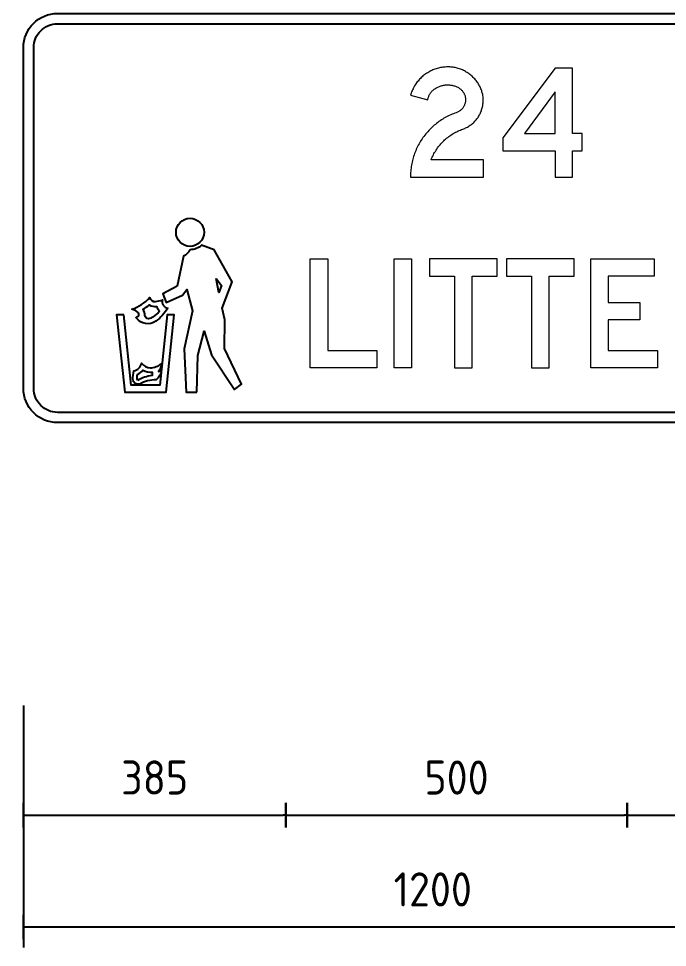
# Model space of a CAD drawing. Extents: x 0 to 420, y 0 to 297.
# Drawn here: x 111.7 to 159.2, y 146.9 to 214.9 of the extents above; entities that cross this region are included whole.
import ezdxf

# ---------------------------------------------------------------- set-up
doc = ezdxf.new("R2010")
doc.units = 0
doc.header["$LTSCALE"] = 0.3
doc.layers.get('0').update_dxf_attribs({"linetype": 'CONTINUOUS'})
doc.layers.get('DEFPOINTS').update_dxf_attribs({"linetype": 'CONTINUOUS'})
for name, color, linetype in [('BLUE', 162, 'CONTINUOUS'), ('L25', 1, 'CONTINUOUS'), ('T25', 1, 'CONTINUOUS')]:
    doc.layers.add(name, color=color, linetype=linetype)
doc.styles.add('ISO', font='iso.shx')
doc.dimstyles.new('SIGNSDIM', dxfattribs={"dimtxt": 2.5, "dimasz": 0.2, "dimexe": 1.5, "dimexo": 2, "dimgap": 1.5, "dimtad": 1, "dimdec": 4, "dimlfac": 20, "dimrnd": 1, "dimdsep": 46, "dimtxsty": 'ISO', "dimblk": 'SGNDIM', "dimcen": 2.5, "dimse2": 1, "dimadec": 0, "dimazin": 0, "dimtfac": 1, "dimtdec": 4, "dimtix": 1, "dimtmove": 0, "dimatfit": 3, "dimldrblk": 'SGNDIM', "dimfxl": 1, "dimtolj": 1, "dimtzin": 0, "dimarcsym": 0})

# ---------------------------------------------------------------- blocks, each defined once
blk = doc.blocks.new('SGNDIM')
for p, q in [((0, 4.5), (0, -4.5)), ((0, 0), (-1, 0))]:
    blk.add_line(p, q)
blk = doc.blocks.new('*D11')
at = {"layer": 'DEFPOINTS', "color": 0, "transparency": 16777216}
for p in [(112.049, 158.861), (172.054, 158.861), (172.054, 148.373)]:
    blk.add_point(p, dxfattribs=at)
at = {"layer": 'T25', "color": 0, "lineweight": -2, "transparency": 16777216}
for p, q in [((112.049, 156.861), (112.049, 146.873)), ((112.249, 148.373), (171.854, 148.373))]:
    blk.add_line(p, q, dxfattribs=at)
at = {"layer": 'T25', "color": 0, "lineweight": -2, "transparency": 16777216, "xscale": 0.2, "yscale": 0.2, "zscale": 0.2, "rotation": 180}
blk.add_blockref('SGNDIM', (112.049, 148.373), dxfattribs=at)
at = {"layer": 'T25', "color": 0, "lineweight": -2, "transparency": 16777216, "xscale": 0.2, "yscale": 0.2, "zscale": 0.2}
blk.add_blockref('SGNDIM', (172.054, 148.373), dxfattribs=at)
at = {"layer": 'T25', "color": 0, "transparency": 16777216, "insert": (142.051, 151.123), "char_height": 2.5, "attachment_point": 5, "style": 'ISO'}
blk.add_mtext('\\A1;1200', dxfattribs=at)
blk = doc.blocks.new('*D26')
at = {"layer": 'DEFPOINTS', "color": 0, "transparency": 16777216}
for p in [(156.298, 194.073), (173.798, 194.073), (173.798, 156.573)]:
    blk.add_point(p, dxfattribs=at)
at = {"layer": 'T25', "color": 0, "lineweight": -2, "transparency": 16777216}
blk.add_line((156.498, 156.573), (173.598, 156.573), dxfattribs=at)
at = {"layer": 'T25', "color": 0, "lineweight": -2, "transparency": 16777216, "xscale": 0.2, "yscale": 0.2, "zscale": 0.2, "rotation": 180}
blk.add_blockref('SGNDIM', (156.298, 156.573), dxfattribs=at)
at = {"layer": 'T25', "color": 0, "lineweight": -2, "transparency": 16777216, "xscale": 0.2, "yscale": 0.2, "zscale": 0.2}
blk.add_blockref('SGNDIM', (173.798, 156.573), dxfattribs=at)
at = {"layer": 'T25', "color": 0, "transparency": 16777216, "insert": (165.048, 159.323), "char_height": 2.5, "attachment_point": 5, "style": 'ISO'}
blk.add_mtext('\\A1;350', dxfattribs=at)
blk = doc.blocks.new('*D27')
at = {"layer": 'DEFPOINTS', "color": 0, "transparency": 16777216}
for p in [(131.28, 175.336), (156.298, 175.336), (156.298, 156.573)]:
    blk.add_point(p, dxfattribs=at)
at = {"layer": 'T25', "color": 0, "lineweight": -2, "transparency": 16777216}
blk.add_line((131.48, 156.573), (156.098, 156.573), dxfattribs=at)
at = {"layer": 'T25', "color": 0, "lineweight": -2, "transparency": 16777216, "xscale": 0.2, "yscale": 0.2, "zscale": 0.2, "rotation": 180}
blk.add_blockref('SGNDIM', (131.28, 156.573), dxfattribs=at)
at = {"layer": 'T25', "color": 0, "lineweight": -2, "transparency": 16777216, "xscale": 0.2, "yscale": 0.2, "zscale": 0.2}
blk.add_blockref('SGNDIM', (156.298, 156.573), dxfattribs=at)
at = {"layer": 'T25', "color": 0, "transparency": 16777216, "insert": (143.789, 159.323), "char_height": 2.5, "attachment_point": 5, "style": 'ISO'}
blk.add_mtext('\\A1;500', dxfattribs=at)
blk = doc.blocks.new('*D28')
at = {"layer": 'DEFPOINTS', "color": 0, "transparency": 16777216}
for p in [(112.049, 166.607), (131.28, 166.607), (131.28, 156.573)]:
    blk.add_point(p, dxfattribs=at)
at = {"layer": 'T25', "color": 0, "lineweight": -2, "transparency": 16777216}
for p, q in [((112.049, 164.607), (112.049, 155.073)), ((112.249, 156.573), (131.08, 156.573))]:
    blk.add_line(p, q, dxfattribs=at)
at = {"layer": 'T25', "color": 0, "lineweight": -2, "transparency": 16777216, "xscale": 0.2, "yscale": 0.2, "zscale": 0.2, "rotation": 180}
blk.add_blockref('SGNDIM', (112.049, 156.573), dxfattribs=at)
at = {"layer": 'T25', "color": 0, "lineweight": -2, "transparency": 16777216, "xscale": 0.2, "yscale": 0.2, "zscale": 0.2}
blk.add_blockref('SGNDIM', (131.28, 156.573), dxfattribs=at)
at = {"layer": 'T25', "color": 0, "transparency": 16777216, "insert": (121.665, 159.323), "char_height": 2.5, "attachment_point": 5, "style": 'ISO'}
blk.add_mtext('\\A1;385', dxfattribs=at)
blk = doc.blocks.new('*D30')
at = {"layer": 'DEFPOINTS', "color": 0, "transparency": 16777216}
for p in [(112.049, 215.318), (84.049, 185.333), (112.049, 185.333)]:
    blk.add_point(p, dxfattribs=at)
at = {"layer": 'T25', "color": 0, "lineweight": -2, "transparency": 16777216}
for p, q in [((110.049, 215.318), (82.549, 215.318)), ((84.049, 215.118), (84.049, 185.533)), ((110.049, 185.333), (82.549, 185.333))]:
    blk.add_line(p, q, dxfattribs=at)
at = {"layer": 'T25', "color": 0, "lineweight": -2, "transparency": 16777216, "xscale": 0.2, "yscale": 0.2, "zscale": 0.2}
for p, rotation in [((84.049, 215.318), 90), ((84.049, 185.333), 270)]:
    blk.add_blockref('SGNDIM', p, dxfattribs=dict(at, rotation=rotation))
at = {"layer": 'T25', "color": 0, "transparency": 16777216, "insert": (81.299, 200.325), "char_height": 2.5, "attachment_point": 5, "rotation": 90, "style": 'ISO'}
blk.add_mtext('\\A1;600', dxfattribs=at)

msp = doc.modelspace()

# ---------------------------------------------------------------- linework, layer by layer
at = {"layer": 'BLUE'}
for points in [[(112.7988317, 187.8326195), (112.7988317, 212.8181964, -0.4142135624), (114.5488317, 214.5681964), (259.5488317, 214.5681964, -0.4142135624), (261.2988317, 212.8181964), (261.2988317, 187.8326195, -0.4142135624), (259.5488317, 186.0826195), (114.5488317, 186.0826195, -0.4142135624)], [(124.7669188, 187.5575225), (124.8274567, 190.2575101), (125.2875443, 192.0252151), (125.8323848, 190.2938328), (127.5274444, 187.7633511), (128.0273449, 188.1386857), (126.7767751, 190.766028), (126.8009903, 192.8606372), (126.6193768, 193.708167), (127.3458308, 195.6453779), (126.0139984, 198.0063536), (125.1059308, 198.3300812, -0.1844830881), (124.258401, 198.0063536, -0.1712578079), (123.7740983, 197.5220509), (123.3140107, 195.3426887), (122.2606523, 194.7615254), (122.5028036, 194.1319319), (123.7135604, 194.6767724), (124.0162496, 195.0763222), (124.4400145, 193.5265535), (123.8346361, 190.7418128), (123.9799269, 187.5575225)], [(120.4689005, 193.3776654, 0.1961345853), (119.9844295, 193.6355216, 0.1262578553), (121.2920468, 194.4951589, 0.3376990688), (121.7158117, 194.2045773, 0.0553534351), (122.2364371, 194.325653, 0.4442417197), (122.6238793, 193.7202746, -0.1119598304), (121.7521344, 192.7758843, -0.4075231125), (120.3291132, 192.9875105, -0.5529627341), (120.365335, 193.0834457, 0.5677861567)], [(121.5392239, 193.0701681, -0.1289418726), (121.2242268, 192.9480477, -0.4280731623), (120.9552113, 193.1726035, 0.1248674086), (120.8077441, 193.6255647, 0.0408871446), (121.2693449, 193.9655484, 0.1782888954), (121.8004438, 193.8479763, 0.1073340187), (122.0269677, 193.5048913, -0.0636493106), (121.5463264, 193.0751783, 0.0059825648)], [(122.1442685, 189.1193987, -0.2128727186), (121.7763496, 188.4776976, 0.1318236461), (120.5655928, 188.1472475, -0.5244418001), (120.0624796, 188.6299151), (120.1418279, 189.1219685, 0.2994355068), (120.7076787, 189.6853772, 0.2448393278), (121.3525847, 189.3494425, 0.1624542945), (122.1395766, 189.6521317, -0.1691576299), (121.9579631, 189.083076, 0.0392534795)], [(120.4068396, 188.4190829, -0.1397401923), (120.4222346, 188.88349, 0.1180897062), (120.8065516, 189.1794672, 0.1584627115), (121.4736604, 189.0413185), (121.4736604, 188.7745435, 0.1038449167)]]:
    msp.add_lwpolyline(points, format="xyb", close=True, dxfattribs=at)
at = {"layer": 'BLUE', "lineweight": 0}
for points in [[(145.3735688, 210.2022578), (145.3275557, 210.2679909), (145.2815425, 210.333724), (145.228956, 210.3928838), (145.1763696, 210.4586168), (145.1237831, 210.5177766), (145.0711966, 210.5769364), (145.0186102, 210.6360962), (144.9594504, 210.6886826), (144.9002906, 210.7412691), (144.8345575, 210.7938556), (144.7753977, 210.846442), (144.7096647, 210.8924552), (144.6439316, 210.9384684), (144.5781985, 210.9844815), (144.5058921, 211.0239214), (144.440159, 211.0633612), (144.3678526, 211.1028011), (144.2955462, 211.1356676), (144.2232398, 211.1751075), (144.1509334, 211.2014007), (144.078627, 211.2342672), (143.9997473, 211.2605605), (143.9208676, 211.2868537), (143.8485612, 211.3065736), (143.7696815, 211.3262936), (143.6908018, 211.3460135), (143.6119221, 211.3591601), (143.5330424, 211.3723067), (143.4541627, 211.3854533), (143.375283, 211.3920266), (143.2964033, 211.3985999), (143.2109503, 211.3985999), (143.1320706, 211.3985999), (143.0466176, 211.3985999), (142.9611646, 211.3920266), (142.8757116, 211.3854533), (142.7968319, 211.37888), (142.7113789, 211.3657334), (142.6259259, 211.3460135), (142.5404729, 211.3328669), (142.4615932, 211.3131469), (142.3761402, 211.2868537), (142.2972605, 211.2671338), (142.2118074, 211.2342672), (142.1329277, 211.207974), (142.054048, 211.1751075), (141.9751683, 211.1422409), (141.9028619, 211.1028011), (141.8239822, 211.0633612), (141.7516759, 211.0239214), (141.6793695, 210.9779082), (141.6070631, 210.931895), (141.5347567, 210.8858819), (141.4624503, 210.8398687), (141.3967172, 210.7872823), (141.3309841, 210.7346958), (141.265251, 210.675536), (141.2060912, 210.6163762), (141.1403582, 210.5572165), (141.0811984, 210.4980567), (141.0286119, 210.4323236), (140.9694521, 210.3665905), (140.9168657, 210.3008574), (140.8642792, 210.2351244), (140.8182661, 210.162818), (140.7656796, 210.0970849), (140.7196664, 210.0247785), (140.6802266, 209.9524721), (140.6407867, 209.8735924), (140.6013469, 209.801286), (140.561907, 209.7224063), (140.5290405, 209.6435266), (140.4961739, 209.5646469), (140.4698807, 209.4857672), (140.4435875, 209.4003142), (140.4172942, 209.3214345), (141.6925161, 208.9993424), (141.6990894, 209.0519288), (141.712236, 209.097942), (141.7188093, 209.1439551), (141.7319559, 209.1899683), (141.7516759, 209.2359815), (141.7648225, 209.2819946), (141.7845424, 209.3280078), (141.8108356, 209.3740209), (141.8305556, 209.4134608), (141.8568488, 209.459474), (141.883142, 209.4989138), (141.9160086, 209.5317803), (141.9488751, 209.5712202), (141.9817416, 209.61066), (142.0146082, 209.6435266), (142.0606213, 209.6829664), (142.1066345, 209.7224063), (142.159221, 209.7618461), (142.2118074, 209.7947127), (142.2643939, 209.8341525), (142.3169804, 209.8670191), (142.3695668, 209.8933123), (142.4287266, 209.9196055), (142.4813131, 209.9458988), (142.5404729, 209.972192), (142.5996326, 209.9919119), (142.6587924, 210.0116319), (142.7179522, 210.0313518), (142.7836853, 210.0444984), (142.8428451, 210.057645), (142.9020048, 210.0707916), (142.9677379, 210.0773649), (143.0268977, 210.0839383), (143.0926308, 210.0839383), (143.1517906, 210.0839383), (143.2175236, 210.0839383), (143.2766834, 210.0773649), (143.3424165, 210.0707916), (143.4015763, 210.0642183), (143.4673094, 210.0510717), (143.5264691, 210.0379251), (143.5856289, 210.0247785), (143.6447887, 210.0050586), (143.7039485, 209.9853386), (143.7631082, 209.9656187), (143.822268, 209.9393255), (143.8748545, 209.9130322), (143.9340143, 209.8801657), (143.9734541, 209.8538725), (144.0194673, 209.8275792), (144.0589071, 209.801286), (144.098347, 209.7684195), (144.1312135, 209.7355529), (144.1640801, 209.7026864), (144.2035199, 209.6632465), (144.2298131, 209.6238067), (144.2626797, 209.5843668), (144.2889729, 209.544927), (144.3152661, 209.5054871), (144.3415594, 209.459474), (144.3612793, 209.4134608), (144.3809992, 209.3740209), (144.3941458, 209.3214345), (144.4138658, 209.2754213), (144.4270124, 209.2294082), (144.4335857, 209.183395), (144.440159, 209.1308085), (144.4467323, 209.0847954), (144.4533056, 209.0322089), (144.4533056, 208.9861957), (144.4467323, 208.9336093), (144.4467323, 208.8875961), (144.440159, 208.8350097), (144.4270124, 208.7889965), (144.4204391, 208.7429833), (144.4007192, 208.6903969), (144.3875725, 208.6443837), (144.3678526, 208.5983705), (144.3481327, 208.5523574), (144.3284128, 208.5129175), (144.3021195, 208.4669044), (144.2758263, 208.4274645), (144.2429598, 208.3880247), (144.2166665, 208.3485848), (144.1838, 208.309145), (144.1509334, 208.2762784), (144.1114936, 208.2434119), (144.0720537, 208.2105453), (144.0326139, 208.1776788), (143.993174, 208.1513856), (143.9537342, 208.1250923), (143.907721, 208.0987991), (143.8617079, 208.0790792), (143.822268, 208.0593593), (143.7762549, 208.0396393), (143.6710819, 208.0067728), (143.565909, 207.9673329), (143.460736, 207.9278931), (143.3621364, 207.8818799), (143.2635368, 207.8358668), (143.1649372, 207.7898536), (143.0663375, 207.7372671), (142.9677379, 207.6846807), (142.8691383, 207.6320942), (142.777112, 207.5729344), (142.6850857, 207.5137747), (142.5930593, 207.4546149), (142.501033, 207.3888818), (142.4090067, 207.3231487), (142.3235537, 207.2574156), (142.2381007, 207.1916825), (142.1526477, 207.1193761), (142.0671947, 207.0470698), (141.988315, 206.9681901), (141.9094353, 206.8958837), (141.8305556, 206.817004), (141.7516759, 206.7381243), (141.6793695, 206.6526712), (141.6070631, 206.5737915), (141.5347567, 206.4883385), (141.4624503, 206.4028855), (141.3967172, 206.3108592), (141.3309841, 206.2254062), (141.2718243, 206.1333799), (141.2060912, 206.0413536), (141.1535048, 205.9493272), (141.094345, 205.8507276), (141.0417585, 205.7587013), (140.9891721, 205.6601017), (140.9365856, 205.561502), (140.8905724, 205.4629024), (140.8445593, 205.3643028), (140.7985461, 205.2591299), (140.7591063, 205.1605302), (140.7196664, 205.0553573), (140.6802266, 204.9501844), (140.64736, 204.8450114), (140.6144935, 204.7398385), (140.5816269, 204.6346655), (140.5553337, 204.5294926), (140.5290405, 204.4177464), (140.5093206, 204.3125734), (140.4896006, 204.2008272), (140.4698807, 204.0956543), (140.4567341, 203.983908), (140.4435875, 203.8721618), (140.4304409, 203.7669888), (140.4238675, 203.6552426), (140.4172942, 203.5434963), (140.4172942, 203.4317501), (140.4172942, 203.3200039), (145.7745406, 203.3200039), (145.7745406, 204.601799), (141.9357285, 204.601799), (141.968595, 204.6938253), (142.0080349, 204.7858516), (142.054048, 204.8713047), (142.0934879, 204.9567577), (142.1395011, 205.048784), (142.1855142, 205.134237), (142.2381007, 205.2131167), (142.2906871, 205.2985697), (142.3432736, 205.3774494), (142.4024334, 205.4629024), (142.4550199, 205.5417821), (142.5207529, 205.6140885), (142.5799127, 205.6929682), (142.6456458, 205.7652746), (142.7113789, 205.837581), (142.777112, 205.9098874), (142.8494184, 205.9756205), (142.9151514, 206.0479269), (142.9940311, 206.1070866), (143.0663375, 206.1728197), (143.1452172, 206.2319795), (143.2175236, 206.2977126), (143.2964033, 206.3502991), (143.3818563, 206.4094588), (143.460736, 206.4620453), (143.5461891, 206.5146318), (143.6316421, 206.5606449), (143.7170951, 206.6066581), (143.8025481, 206.6526712), (143.8880011, 206.6921111), (143.9800274, 206.7381243), (144.0720537, 206.7709908), (144.1640801, 206.8104306), (144.2561064, 206.8432972), (144.3218395, 206.8695904), (144.3941458, 206.8958837), (144.4598789, 206.9287502), (144.5321853, 206.9616167), (144.5979184, 206.9944833), (144.6636515, 207.0339231), (144.7228113, 207.073363), (144.7885444, 207.1193761), (144.8477041, 207.158816), (144.9068639, 207.2114025), (144.9660237, 207.2574156), (145.0251835, 207.3100021), (145.0777699, 207.3560152), (145.1303564, 207.415175), (145.1829429, 207.4677615), (145.228956, 207.5269213), (145.2815425, 207.586081), (145.3209823, 207.6452408), (145.3669955, 207.7044006), (145.4064354, 207.7701337), (145.4458752, 207.8358668), (145.4853151, 207.9015999), (145.5181816, 207.9673329), (145.5510481, 208.0396393), (145.5773414, 208.1053724), (145.6102079, 208.1776788), (145.6299278, 208.2499852), (145.6562211, 208.3222916), (145.675941, 208.394598), (145.6956609, 208.4669044), (145.7088075, 208.5392108), (145.7219542, 208.6180905), (145.7285275, 208.6903969), (145.7416741, 208.7627033), (145.7416741, 208.841583), (145.7482474, 208.9138894), (145.7482474, 208.9927691), (145.7416741, 209.0650754), (145.7416741, 209.1439551), (145.7351008, 209.2162615), (145.7219542, 209.2951412), (145.7088075, 209.3674476), (145.6956609, 209.439754), (145.675941, 209.5120604), (145.6562211, 209.5843668), (145.6365011, 209.6566732), (145.6102079, 209.7289796), (145.5839147, 209.801286), (145.5510481, 209.8735924), (145.5247549, 209.9393255), (145.4853151, 210.0050586), (145.4524485, 210.0707916), (145.4130087, 210.1365247)], [(147.1746553, 205.2394099), (151.0134675, 205.2394099), (151.0134675, 203.3200039), (152.2952626, 203.3200039), (152.2952626, 205.2394099), (153.0117532, 205.2394099), (153.0117532, 206.5212051), (152.2952626, 206.5212051), (152.2952626, 211.3197202), (151.0134675, 211.3197202), (147.1746553, 206.199113), (147.1746553, 205.2394099)], [(148.7785426, 206.5212051), (151.0134675, 206.5212051), (151.0134675, 209.5646469), (148.7785426, 206.5212051)], [(133.0683354, 197.3382932), (134.3501305, 197.3382932), (134.3501305, 190.6203719), (137.9457303, 190.6203719), (137.9457303, 189.3385768), (133.0683354, 189.3385768), (133.0683354, 197.3382932)], [(139.2275254, 197.3382932), (140.5027472, 197.3382932), (140.5027472, 189.3385768), (139.2275254, 189.3385768), (139.2275254, 197.3382932)], [(141.8108356, 197.3382932), (141.8108356, 196.056498), (143.6447887, 196.056498), (143.6447887, 189.3385768), (144.9265838, 189.3385768), (144.9265838, 196.056498), (146.7671102, 196.056498), (146.7671102, 197.3382932), (141.8108356, 197.3382932)], [(147.4507343, 197.3382932), (147.4507343, 196.056498), (149.2912606, 196.056498), (149.2912606, 189.3385768), (150.5730558, 189.3385768), (150.5730558, 196.056498), (152.4070089, 196.056498), (152.4070089, 197.3382932), (147.4507343, 197.3382932)], [(153.6362175, 197.3382932), (158.2704, 197.3382932), (158.2704, 196.056498), (154.9114394, 196.056498), (154.9114394, 194.1370919), (157.2318173, 194.1370919), (157.2318173, 192.8552968), (154.9114394, 192.8552968), (154.9114394, 190.6203719), (158.5136124, 190.6203719), (158.5136124, 189.3385768), (153.6362175, 189.3385768), (153.6362175, 197.3382932)]]:
    msp.add_lwpolyline(points, close=True, dxfattribs=at)
at = {"layer": 'BLUE'}
for points in [[(126.1713967, 195.8996368), (126.5588389, 195.3790114), (126.3651178, 194.858386)], [(119.4008765, 193.2238643), (118.8773544, 193.2238643), (119.4759116, 187.5575225), (120.9893576, 187.5575225), (122.5028036, 187.5575225), (123.1013609, 193.2238643), (122.5778388, 193.2238643), (122.0342772, 188.0781479), (120.9893576, 188.0781479), (119.9444381, 188.0781479)]]:
    msp.add_lwpolyline(points, close=True, dxfattribs=at)
msp.add_circle((124.258401, 199.2776483), 1.0291433, dxfattribs=at)
at = {"layer": 'L25'}
msp.add_lwpolyline([(112.0488317, 187.8326195), (112.0488317, 212.8181964, -0.4142135624), (114.5488317, 215.3181964), (259.5488317, 215.3181964, -0.4142135624), (262.0488317, 212.8181964), (262.0488317, 187.8326195, -0.4142135624), (259.5488317, 185.3326195), (114.5488317, 185.3326195, -0.4142135624)], format="xyb", close=True, dxfattribs=at)

# ---------------------------------------------------------------- dimensions: what is measured, and where the dimension line sits
at = {"layer": 'T25'}
dim = msp.add_linear_dim(base=(84.0488317, 185.3326195), p1=(112.0488317, 215.3181964), p2=(112.0488317, 185.3326195), angle=90, dimstyle='SIGNSDIM', override={"dimse2": 0}, dxfattribs=at)
dim.commit()
dim.dimension.update_dxf_attribs({"geometry": '*D30', "text_midpoint": (81.2988317, 200.325408)})
for base, p1, p2, picture, middle in [((173.797739, 156.5727946), (156.297739, 194.0727946), (173.797739, 194.0727946), '*D26', (165.047739, 159.3227946)), ((156.297739, 156.5727946), (131.2801828, 175.3359618), (156.297739, 175.3359618), '*D27', (143.7889609, 159.3227946))]:
    dim = msp.add_linear_dim(base=base, p1=p1, p2=p2, dimstyle='SIGNSDIM', override={"dimse1": 1}, dxfattribs=at)
    dim.commit()
    dim.dimension.update_dxf_attribs({"geometry": picture, "text_midpoint": middle})
for base, p1, p2, picture, middle in [((131.2801828, 156.5727946), (112.0488317, 166.6065431), (131.2801828, 166.6065431), '*D28', (121.6645072, 159.3227946)), ((172.0539413, 148.3727428), (112.0488317, 158.8607474), (172.0539413, 158.8607474), '*D11', (142.0513865, 151.1227428))]:
    dim = msp.add_linear_dim(base=base, p1=p1, p2=p2, dimstyle='SIGNSDIM', dxfattribs=at)
    dim.commit()
    dim.dimension.update_dxf_attribs({"geometry": picture, "text_midpoint": middle})

doc.saveas('drawing.dxf')
